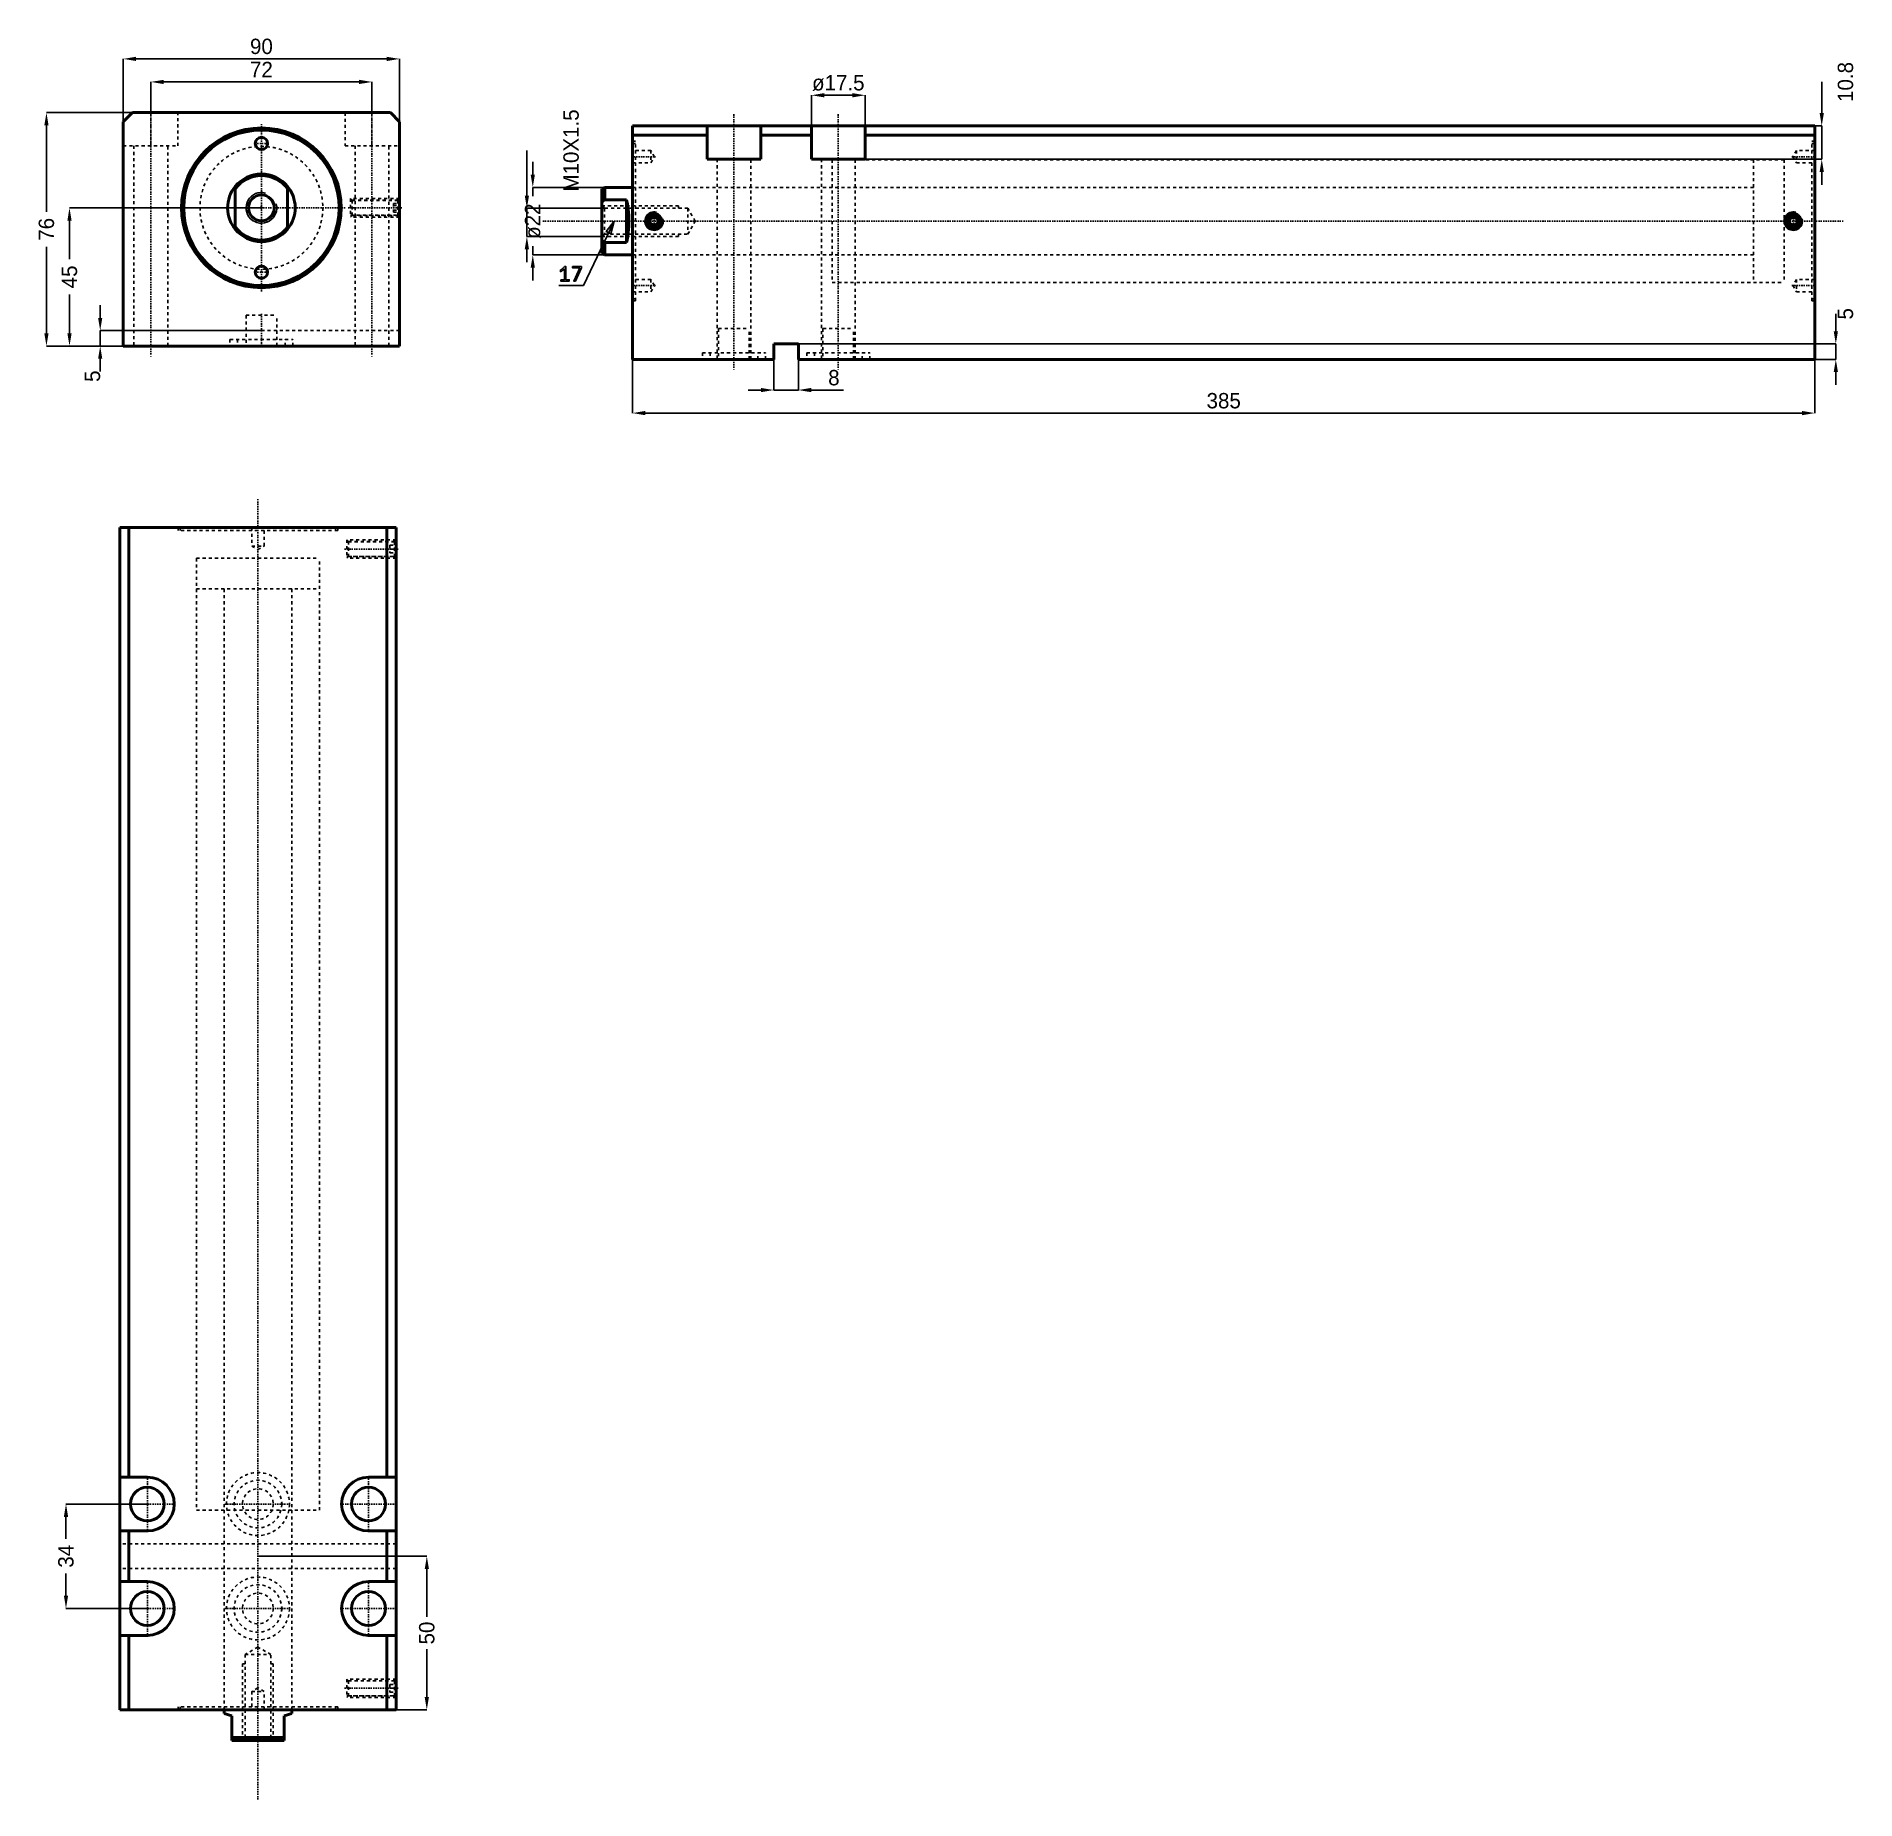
# Model space of a CAD drawing. Header units: millimetres. Extents: x -73 to 519, y -518 to 56.
import ezdxf

# ---------------------------------------------------------------- set-up
doc = ezdxf.new("R2010")
doc.units = ezdxf.units.MM
doc.linetypes.add('Center', pattern=[1.5, 0.45, -0.5, 0.05, -0.5])
doc.linetypes.add('Dashed', pattern=[2, 1, -1])
for name, color, linetype, lineweight in [('2d ConnectionPoints', 7, 'Continuous', 50), ('AM_0', 7, 'Continuous', 50), ('AM_5', 3, 'Continuous', 25), ('AM_7', 7, 'Center', 25), ('AM_9', 6, 'Dashed', 25)]:
    doc.layers.add(name, color=color, linetype=linetype, lineweight=lineweight)
doc.dimstyles.new('ISO-25', dxfattribs={"dimtxt": 2.5, "dimasz": 2.5, "dimexe": 1.25, "dimexo": 0.625, "dimtad": 1, "dimtxsty": 'Standard', "dimcen": 2.5, "dimadec": 0, "dimazin": 0, "dimtfac": 1, "dimtmove": 0, "dimatfit": 3, "dimfxl": 0, "dimarcsym": 0})

# ---------------------------------------------------------------- blocks, each defined once
blk = doc.blocks.new('1_JECX_MF_INLA_40_300_0_rod__0_in_JECX_MF_160_INLA_40_300_0__0')
at = {"layer": 'AM_0'}
for p, q in [((-8.5, -6.98), (-8.5, 6.98)), ((8.5, 6.98), (8.5, -6.98))]:
    blk.add_line(p, q, dxfattribs=at)
for points in [[(-8.5, 6.98), (-9.08, 6.21), (-9.58, 5.4), (-10.02, 4.54), (-10.38, 3.65), (-10.65, 2.74), (-10.85, 1.8), (-10.97, 0.84), (-11, -0.12), (-10.95, -1.07), (-10.81, -2.02), (-10.59, -2.96), (-10.3, -3.87), (-9.92, -4.75), (-9.47, -5.6), (-8.94, -6.4), (-8.5, -6.98)], [(8.5, -6.98), (9.08, -6.21), (9.58, -5.4), (10.02, -4.54), (10.38, -3.65), (10.65, -2.74), (10.85, -1.8), (10.97, -0.84), (11, 0.12), (10.95, 1.07), (10.81, 2.02), (10.59, 2.96), (10.3, 3.87), (9.92, 4.75), (9.47, 5.6), (8.94, 6.4), (8.5, 6.98)]]:
    blk.add_lwpolyline(points, dxfattribs=at)
blk.add_circle((0, 0), 4.19, dxfattribs=at)
for radius, start, end in [(11, 39.40057, 140.59943), (10.5, 35.95057, 144.04943), (10.5, 215.95057, 324.04943), (11, 219.40057, 320.59943)]:
    blk.add_arc((0, 0), radius, start, end, dxfattribs=at)
at = {"layer": 'AM_5'}
blk.add_arc((0, 0), 5, 75, 15, dxfattribs=at)
blk = doc.blocks.new('2_JECX_MF_EXLA_40_300_0_body__0_in_JECX_MF_160_INLA_40_300_0__0')
at = {"layer": 'AM_0'}
for p, q in [((-42, 31), (-45, 28)), ((42, 31), (-42, 31)), ((45, 28), (42, 31)), ((-45, 28), (-45, -45)), ((45, -45), (45, 28)), ((-45, -45), (45, -45))]:
    blk.add_line(p, q, dxfattribs=at)
for centre, radius in [((0, 0), 26), ((0, 0), 25.3), ((0, 21), 2), ((0, -21), 2)]:
    blk.add_circle(centre, radius, dxfattribs=at)
at = {"layer": 'AM_5', "linetype": 'Dashed'}
for p, q in [((45, 3), (29, 3)), ((45, -3), (29, -3))]:
    blk.add_line(p, q, dxfattribs=at)
at = {"layer": 'AM_7'}
for p, q in [((-36, 34.8), (-36, -48.8)), ((36, 34.8), (36, -48.8)), ((0, -27.3), (0, 27.3)), ((-2.1, 21), (2.1, 21)), ((-27.3, 0), (27.3, 0)), ((28.2, 0), (45.8, 0)), ((-2.1, -21), (2.1, -21)), ((0, -34.5), (0, -45.5))]:
    blk.add_line(p, q, dxfattribs=at)
at = {"layer": 'AM_9'}
for p, q in [((-36, 20.2), (-36, 31)), ((-27.25, 20.2), (-27.25, 31)), ((27.25, 31), (27.25, 20.2)), ((36, 20.2), (36, 31)), ((-45, 20.2), (-27.25, 20.2)), ((-41.5, 20.2), (-41.5, -45)), ((-30.5, -45), (-30.5, 20.2)), ((27.25, 20.2), (45, 20.2)), ((30.5, 20.2), (30.5, -45)), ((41.5, -45), (41.5, 20.2)), ((29.54, 2.46), (29, 3)), ((29, 3), (29, -3)), ((44.5, 2.4), (29, 2.4)), ((44.46, 2.46), (29.54, 2.46)), ((29.54, 2.46), (29.54, -2.46)), ((43, 1.44), (45, 1.44)), ((43, 1.44), (43, -1.44)), ((43, 0.72), (45, 0.72)), ((45, 3), (44.46, 2.46)), ((44.46, 2.46), (44.46, -2.46)), ((45, 1.9), (44.5, 2.4)), ((44.5, 2.4), (44.5, -2.4)), ((29, -2.4), (44.5, -2.4)), ((29, -3), (29.54, -2.46)), ((29.54, -2.46), (44.46, -2.46)), ((43, -0.72), (45, -0.72)), ((43, -1.44), (45, -1.44)), ((44.46, -2.46), (45, -3)), ((44.5, -2.4), (45, -1.9)), ((-5, -35), (5, -35)), ((-5, -35), (-5, -45)), ((5, -45), (5, -35)), ((45, -40), (-45, -40)), ((-10.25, -42.9), (10.25, -42.9)), ((-10.25, -42.9), (-10.25, -45)), ((-7.75, -42.9), (-7.75, -45)), ((7.75, -45), (7.75, -42.9)), ((10.25, -45), (10.25, -42.9))]:
    blk.add_line(p, q, dxfattribs=at)
blk.add_circle((0, 0), 20, dxfattribs=at)
blk = doc.blocks.new('*D3')
at = {"layer": 'AM_5', "color": 0, "lineweight": -2}
for p, q in [((-45, 28), (-45, 48.5)), ((-40.83, 48.5), (40.83, 48.5)), ((45, 28), (45, 48.5))]:
    blk.add_line(p, q, dxfattribs=at)
at = {"layer": 'AM_5', "color": 0}
for points in [[(-40.83, 49.19), (-40.83, 47.81), (-45, 48.5)], [(40.83, 47.81), (40.83, 49.19), (45, 48.5)]]:
    blk.add_solid(points, dxfattribs=at)
at = {"layer": 'Defpoints', "color": 0}
for p in [(45, 48.5), (-45, 28), (45, 28)]:
    blk.add_point(p, dxfattribs=at)
at = {"layer": 'AM_5', "color": 0, "insert": (0, 52.55), "char_height": 5, "attachment_point": 5}
blk.add_mtext('90', dxfattribs=at)
blk = doc.blocks.new('*D4')
at = {"layer": 'AM_5', "color": 0, "lineweight": -2}
for p, q in [((-36, 31), (-36, 41)), ((-31.83, 41), (31.83, 41)), ((36, 31), (36, 41))]:
    blk.add_line(p, q, dxfattribs=at)
at = {"layer": 'AM_5', "color": 0}
for points in [[(-31.83, 41.69), (-31.83, 40.31), (-36, 41)], [(31.83, 40.31), (31.83, 41.69), (36, 41)]]:
    blk.add_solid(points, dxfattribs=at)
at = {"layer": 'Defpoints', "color": 0}
for p in [(36, 41), (-36, 31), (36, 31)]:
    blk.add_point(p, dxfattribs=at)
at = {"layer": 'AM_5', "color": 0, "insert": (0, 45.05), "char_height": 5, "attachment_point": 5}
blk.add_mtext('72', dxfattribs=at)
blk = doc.blocks.new('*D5')
at = {"layer": 'AM_5', "color": 0, "lineweight": -2}
for p, q in [((-42, 31), (-70, 31)), ((-70, 26.83), (-70, -1.31)), ((-70, -40.83), (-70, -12.69)), ((-45, -45), (-70, -45))]:
    blk.add_line(p, q, dxfattribs=at)
at = {"layer": 'AM_5', "color": 0}
for points in [[(-69.31, 26.83), (-70.69, 26.83), (-70, 31)], [(-70.69, -40.83), (-69.31, -40.83), (-70, -45)]]:
    blk.add_solid(points, dxfattribs=at)
at = {"layer": 'Defpoints', "color": 0}
for p in [(-42, 31), (-70, -45), (-45, -45)]:
    blk.add_point(p, dxfattribs=at)
at = {"layer": 'AM_5', "color": 0, "insert": (-70, -7), "char_height": 5, "attachment_point": 5, "rotation": 90}
blk.add_mtext('76', dxfattribs=at)
blk = doc.blocks.new('*D6')
at = {"layer": 'AM_5', "color": 0, "lineweight": -2}
for p, q in [((0, 0), (-62.5, 0)), ((-62.5, -4.17), (-62.5, -16.75)), ((-62.5, -40.83), (-62.5, -28.25)), ((-45, -45), (-62.5, -45))]:
    blk.add_line(p, q, dxfattribs=at)
at = {"layer": 'AM_5', "color": 0}
for points in [[(-61.81, -4.17), (-63.19, -4.17), (-62.5, 0)], [(-63.19, -40.83), (-61.81, -40.83), (-62.5, -45)]]:
    blk.add_solid(points, dxfattribs=at)
at = {"layer": 'Defpoints', "color": 0}
for p in [(0, 0), (-62.5, -45), (-45, -45)]:
    blk.add_point(p, dxfattribs=at)
at = {"layer": 'AM_5', "color": 0, "insert": (-62.5, -22.5), "char_height": 5, "attachment_point": 5, "rotation": 90}
blk.add_mtext('45', dxfattribs=at)
blk = doc.blocks.new('*D7')
at = {"layer": 'AM_5', "color": 0, "lineweight": -2}
for p, q in [((-52.5, -35.83), (-52.5, -31.67)), ((0, -40), (-52.5, -40)), ((-52.5, -40), (-52.5, -45)), ((-45, -45), (-52.5, -45)), ((-52.5, -49.17), (-52.5, -53.33))]:
    blk.add_line(p, q, dxfattribs=at)
at = {"layer": 'AM_5', "color": 0}
for points in [[(-53.19, -35.83), (-51.81, -35.83), (-52.5, -40)], [(-51.81, -49.17), (-53.19, -49.17), (-52.5, -45)]]:
    blk.add_solid(points, dxfattribs=at)
at = {"layer": 'Defpoints', "color": 0}
for p in [(0, -40), (-52.5, -45), (-45, -45)]:
    blk.add_point(p, dxfattribs=at)
at = {"layer": 'AM_5', "color": 0, "insert": (-55, -54.83), "char_height": 5, "attachment_point": 5, "rotation": 90}
blk.add_mtext('5', dxfattribs=at)
blk = doc.blocks.new('1_JECX_MF_INLA_40_300_0_rod__0_in_JECX_MF_160_INLA_40_300_0__4')
at = {"layer": 'AM_0'}
for p, q in [((-11, 0), (-11, -1.19)), ((11, -1.19), (11, 0)), ((-8.5, -2), (-11, -1.19)), ((-8.5, -10), (-8.5, -2)), ((11, -1.19), (8.5, -2)), ((8.5, -2), (8.5, -10)), ((-8.5, -9), (8.5, -9)), ((-8.5, -10), (8.5, -10))]:
    blk.add_line(p, q, dxfattribs=at)
at = {"layer": 'AM_5', "linetype": 'Dashed'}
for p, q in [((-5, -10), (-5, 15)), ((-4.19, 15), (-5, 15)), ((4.19, 15), (5, 15)), ((5, -10), (5, 15))]:
    blk.add_line(p, q, dxfattribs=at)
at = {"layer": 'AM_7'}
blk.add_line((0, -29.25), (0, 394.25), dxfattribs=at)
at = {"layer": 'AM_9'}
for p, q in [((-20, 375), (20, 375)), ((-20, 375), (-20, 365)), ((20, 365), (20, 375)), ((-20, 365), (20, 365)), ((-11, 365), (-11, 0)), ((11, 0), (11, 365)), ((0, 20.42), (-4.19, 18)), ((-4.19, 18), (4.19, 18)), ((-4.19, 18), (-4.19, -9.19)), ((4.19, 18), (0, 20.42)), ((4.19, -9.19), (4.19, 18)), ((-4.19, -9.19), (-5, -10)), ((-4.19, -9.19), (4.19, -9.19)), ((5, -10), (4.19, -9.19))]:
    blk.add_line(p, q, dxfattribs=at)
blk = doc.blocks.new('2_JECX_MF_EXLA_40_300_0_body__0_in_JECX_MF_160_INLA_40_300_0__4')
at = {"layer": 'AM_0'}
for p, q in [((45, 385), (-45, 385)), ((-45, 385), (-45, 0)), ((-42, 385), (-42, 75.75)), ((42, 385), (42, 75.75)), ((45, 385), (45, 0)), ((-36, 75.75), (-45, 75.75)), ((45, 75.75), (36, 75.75)), ((-45, 58.25), (-36, 58.25)), ((-42, 58.25), (-42, 41.75)), ((36, 58.25), (45, 58.25)), ((42, 58.25), (42, 41.75)), ((-36, 41.75), (-45, 41.75)), ((45, 41.75), (36, 41.75)), ((-45, 24.25), (-36, 24.25)), ((-42, 24.25), (-42, 0)), ((36, 24.25), (45, 24.25)), ((42, 24.25), (42, 0)), ((45, 0), (-45, 0))]:
    blk.add_line(p, q, dxfattribs=at)
for centre in [(-36, 67), (36, 67), (-36, 33), (36, 33)]:
    blk.add_circle(centre, 5.5, dxfattribs=at)
for centre, start, end in [((-36, 67), 270, 90), ((36, 67), 90, 270), ((-36, 33), 270, 90), ((36, 33), 90, 270)]:
    blk.add_arc(centre, 8.75, start, end, dxfattribs=at)
at = {"layer": 'AM_5', "linetype": 'Dashed'}
for p, q in [((45, 381), (29, 381)), ((45, 375), (29, 375)), ((45, 10), (29, 10)), ((45, 4), (29, 4))]:
    blk.add_line(p, q, dxfattribs=at)
at = {"layer": 'AM_7'}
for p, q in [((28.2, 378), (45.8, 378)), ((-36, 57.8125), (-36, 76.1875)), ((36, 57.8125), (36, 76.1875)), ((-45.1875, 67), (-26.8125, 67)), ((-10.7625, 67), (10.7625, 67)), ((26.8125, 67), (45.1875, 67)), ((-36, 23.8125), (-36, 42.1875)), ((36, 23.8125), (36, 42.1875)), ((-45.1875, 33), (-26.8125, 33)), ((-10.7625, 33), (10.7625, 33)), ((26.8125, 33), (45.1875, 33)), ((28.2, 7), (45.8, 7))]:
    blk.add_line(p, q, dxfattribs=at)
at = {"layer": 'AM_9'}
for p, q in [((-26, 385), (-26, 384)), ((26, 384), (-26, 384)), ((-25.3, 385), (-25.3, 384)), ((-2, 385), (-2, 379)), ((2, 379), (2, 385)), ((25.3, 384), (25.3, 385)), ((26, 384), (26, 385)), ((29, 381), (29, 375)), ((29.5415, 380.4585), (29, 381)), ((44.5, 380.4), (29, 380.4)), ((44.4585, 380.4585), (29.5415, 380.4585)), ((29.5415, 380.4585), (29.5415, 375.5415)), ((43, 379.25), (45, 379.25)), ((43, 379.25), (43, 376.75)), ((45, 381), (44.4585, 380.4585)), ((44.4585, 380.4585), (44.4585, 375.5415)), ((44.5, 380.4), (44.5, 375.6)), ((45, 379.9), (44.5, 380.4)), ((-20, 375), (20, 375)), ((-20, 375), (-20, 65)), ((-2, 379), (0, 377.8453)), ((-2, 379), (2, 379)), ((0, 377.8453), (2, 379)), ((20, 65), (20, 375)), ((29, 375.6), (44.5, 375.6)), ((29, 375), (29.5415, 375.5415)), ((29.5415, 375.5415), (44.4585, 375.5415)), ((43, 378), (45, 378)), ((43, 376.75), (45, 376.75)), ((44.4585, 375.5415), (45, 375)), ((44.5, 375.6), (45, 376.1)), ((-20, 65), (20, 65)), ((-11, 65), (-11, 0)), ((11, 0), (11, 65)), ((45, 54), (-45, 54)), ((45, 46), (-45, 46)), ((0, 7.1547), (-2, 6)), ((-2, 6), (2, 6)), ((-2, 6), (-2, 0)), ((2, 6), (0, 7.1547)), ((2, 0), (2, 6)), ((29, 10), (29, 4)), ((29.5415, 9.4585), (29, 10)), ((44.5, 9.4), (29, 9.4)), ((44.4585, 9.4585), (29.5415, 9.4585)), ((29.5415, 9.4585), (29.5415, 4.5415)), ((43, 8.25), (45, 8.25)), ((43, 8.25), (43, 5.75)), ((43, 7), (45, 7)), ((45, 10), (44.4585, 9.4585)), ((44.4585, 9.4585), (44.4585, 4.5415)), ((45, 8.9), (44.5, 9.4)), ((44.5, 9.4), (44.5, 4.6)), ((26, 1), (-26, 1)), ((-26, 1), (-26, 0)), ((-25.3, 1), (-25.3, 0)), ((25.3, 0), (25.3, 1)), ((26, 0), (26, 1)), ((29, 4.6), (44.5, 4.6)), ((29, 4), (29.5415, 4.5415)), ((29.5415, 4.5415), (44.4585, 4.5415)), ((43, 5.75), (45, 5.75)), ((44.4585, 4.5415), (45, 4)), ((44.5, 4.6), (45, 5.1))]:
    blk.add_line(p, q, dxfattribs=at)
for centre, radius in [((0, 67), 10.25), ((0, 67), 7.75), ((0, 67), 5), ((0, 33), 10.25), ((0, 33), 7.75), ((0, 33), 5)]:
    blk.add_circle(centre, radius, dxfattribs=at)
blk = doc.blocks.new('*D13')
at = {"layer": 'AM_5', "color": 0, "lineweight": -2}
for p, q in [((-1.14, -439.13), (53.86, -439.13)), ((53.86, -443.29), (53.86, -458.88)), ((53.86, -484.96), (53.86, -469.38)), ((43.86, -489.13), (53.86, -489.13))]:
    blk.add_line(p, q, dxfattribs=at)
at = {"layer": 'AM_5', "color": 0}
for points in [[(53.17, -443.29), (54.56, -443.29), (53.86, -439.13)], [(53.17, -484.96), (54.56, -484.96), (53.86, -489.13)]]:
    blk.add_solid(points, dxfattribs=at)
at = {"layer": 'Defpoints', "color": 0}
for p in [(-1.14, -439.13), (53.86, -439.13), (43.86, -489.13)]:
    blk.add_point(p, dxfattribs=at)
at = {"layer": 'AM_5', "color": 0, "insert": (53.86, -464.13), "char_height": 5, "attachment_point": 5, "rotation": 90}
blk.add_mtext('50', dxfattribs=at)
blk = doc.blocks.new('*D14')
at = {"layer": 'AM_5', "color": 0, "lineweight": -2}
for p, q in [((-37.14, -422.13), (-63.64, -422.13)), ((-63.64, -426.29), (-63.64, -433.46)), ((-63.64, -451.96), (-63.64, -444.79)), ((-37.14, -456.13), (-63.64, -456.13))]:
    blk.add_line(p, q, dxfattribs=at)
at = {"layer": 'AM_5', "color": 0}
for points in [[(-64.33, -426.29), (-62.94, -426.29), (-63.64, -422.13)], [(-64.33, -451.96), (-62.94, -451.96), (-63.64, -456.13)]]:
    blk.add_solid(points, dxfattribs=at)
at = {"layer": 'Defpoints', "color": 0}
for p in [(-63.64, -422.13), (-37.14, -422.13), (-37.14, -456.13)]:
    blk.add_point(p, dxfattribs=at)
at = {"layer": 'AM_5', "color": 0, "insert": (-63.64, -439.13), "char_height": 5, "attachment_point": 5, "rotation": 90}
blk.add_mtext('34', dxfattribs=at)
blk = doc.blocks.new('1_JECX_MF_INLA_40_300_0_rod__0_in_JECX_MF_160_INLA_40_300_0__2')
at = {"layer": 'AM_0'}
for p, q in [((-9, 11), (-10, 10.5)), ((-10, 10.5), (-10, -10.5)), ((-9, 6.98), (-10, 6.16)), ((0, 11), (-9, 11)), ((-9, 11), (-9, 6.98)), ((-2, 6.98), (-9, 6.98)), ((-2, 6.98), (-2, -6.98)), ((-10, -6.16), (-9, -6.98)), ((-10, -10.5), (-9, -11)), ((-9, -6.98), (-2, -6.98)), ((-9, -6.98), (-9, -11)), ((-9, -11), (0, -11))]:
    blk.add_line(p, q, dxfattribs=at)
blk.add_lwpolyline([(-2, -6.98), (-1.81, -6.21), (-1.65, -5.4), (-1.51, -4.54), (-1.39, -3.65), (-1.3, -2.74), (-1.24, -1.8), (-1.2, -0.84), (-1.19, 0.12), (-1.2, 1.07), (-1.25, 2.02), (-1.32, 2.96), (-1.42, 3.87), (-1.54, 4.75), (-1.69, 5.6), (-1.86, 6.4), (-2, 6.98)], dxfattribs=at)
at = {"layer": 'AM_5', "linetype": 'Dashed'}
for p, q in [((-10, 5), (15, 5)), ((15, 4.19), (15, 5)), ((-10, -5), (15, -5)), ((15, -4.19), (15, -5))]:
    blk.add_line(p, q, dxfattribs=at)
at = {"layer": 'AM_7'}
blk.add_line((-29.25, 0), (394.25, 0), dxfattribs=at)
at = {"layer": 'AM_9'}
for p, q in [((375, 20), (365, 20)), ((365, 20), (365, -20)), ((375, 20), (375, -20)), ((365, 11), (0, 11)), ((-9.19, 4.19), (-10, 5)), ((18, 4.19), (-9.19, 4.19)), ((-9.19, 4.19), (-9.19, -4.19)), ((20.42, 0), (18, 4.19)), ((18, 4.19), (18, -4.19)), ((18, -4.19), (20.42, 0)), ((-10, -5), (-9.19, -4.19)), ((-9.19, -4.19), (18, -4.19)), ((0, -11), (365, -11)), ((365, -20), (375, -20))]:
    blk.add_line(p, q, dxfattribs=at)
blk = doc.blocks.new('2_JECX_MF_EXLA_40_300_0_body__0_in_JECX_MF_160_INLA_40_300_0__2')
at = {"layer": 'AM_0'}
for p, q in [((0, -45), (0, 31)), ((385, 31), (0, 31)), ((24.25, 20.2), (24.25, 31)), ((41.75, 20.2), (41.75, 31)), ((58.25, 20.2), (58.25, 31)), ((75.75, 20.2), (75.75, 31)), ((385, -45), (385, 31)), ((24.25, 28), (0, 28)), ((58.25, 28), (41.75, 28)), ((385, 28), (75.75, 28)), ((24.25, 20.2), (41.75, 20.2)), ((58.25, 20.2), (75.75, 20.2)), ((7, 1.44), (5.75, 0.72)), ((5.75, 0.72), (5.75, -0.72)), ((8.25, 0.72), (7, 1.44)), ((8.25, -0.72), (8.25, 0.72)), ((378, 1.44), (376.75, 0.72)), ((376.75, 0.72), (376.75, -0.72)), ((379.25, 0.72), (378, 1.44)), ((379.25, -0.72), (379.25, 0.72)), ((5.75, -0.72), (7, -1.44)), ((7, -1.44), (8.25, -0.72)), ((376.75, -0.72), (378, -1.44)), ((378, -1.44), (379.25, -0.72)), ((54, -40), (46, -40)), ((46, -40), (46, -45)), ((54, -45), (54, -40)), ((46, -45), (0, -45)), ((385, -45), (54, -45))]:
    blk.add_line(p, q, dxfattribs=at)
for centre, radius in [((7, 0), 2.46), ((7, 0), 2.4), ((7, 0), 1.9), ((378, 0), 2.46), ((378, 0), 2.4), ((378, 0), 1.9)]:
    blk.add_circle(centre, radius, dxfattribs=at)
at = {"layer": 'AM_5'}
for centre in [(7, 0), (378, 0)]:
    blk.add_arc(centre, 3, 75, 15, dxfattribs=at)
at = {"layer": 'AM_7'}
for p, q in [((33, 34.8), (33, -48.8)), ((67, 34.8), (67, -48.8)), ((-0.36, 21), (7.51, 21)), ((377.49, 21), (385.36, 21)), ((7, -3.15), (7, 3.15)), ((378, -3.15), (378, 3.15)), ((-0.36, -21), (7.51, -21)), ((377.49, -21), (385.36, -21))]:
    blk.add_line(p, q, dxfattribs=at)
at = {"layer": 'AM_9'}
for p, q in [((1, 26), (0, 26)), ((1, 25.3), (0, 25.3)), ((1, -26), (1, 26)), ((384, -26), (384, 26)), ((385, 26), (384, 26)), ((385, 25.3), (384, 25.3)), ((6, 23), (0, 23)), ((0, 19), (6, 19)), ((7.15, 21), (6, 23)), ((6, 23), (6, 19)), ((6, 19), (7.15, 21)), ((27.5, 20.2), (27.5, -45)), ((38.5, -45), (38.5, 20.2)), ((61.5, 20.2), (61.5, -45)), ((375, 20), (65, 20)), ((65, 20), (65, -20)), ((72.5, -45), (72.5, 20.2)), ((375, 20), (375, -20)), ((379, 23), (377.85, 21)), ((377.85, 21), (379, 19)), ((385, 23), (379, 23)), ((379, 23), (379, 19)), ((379, 19), (385, 19)), ((65, 11), (0, 11)), ((0, -11), (65, -11)), ((6, -19), (0, -19)), ((0, -23), (6, -23)), ((7.15, -21), (6, -19)), ((6, -19), (6, -23)), ((6, -23), (7.15, -21)), ((65, -20), (375, -20)), ((379, -19), (377.85, -21)), ((377.85, -21), (379, -23)), ((385, -19), (379, -19)), ((379, -19), (379, -23)), ((379, -23), (385, -23)), ((0, -25.3), (1, -25.3)), ((0, -26), (1, -26)), ((384, -25.3), (385, -25.3)), ((384, -26), (385, -26)), ((28, -35), (38, -35)), ((28, -35), (28, -45)), ((38, -45), (38, -35)), ((62, -35), (72, -35)), ((62, -35), (62, -45)), ((72, -45), (72, -35)), ((22.75, -42.9), (43.25, -42.9)), ((22.75, -42.9), (22.75, -45)), ((25.25, -42.9), (25.25, -45)), ((40.75, -45), (40.75, -42.9)), ((43.25, -45), (43.25, -42.9)), ((56.75, -42.9), (77.25, -42.9)), ((56.75, -42.9), (56.75, -45)), ((59.25, -42.9), (59.25, -45)), ((74.75, -45), (74.75, -42.9)), ((77.25, -45), (77.25, -42.9))]:
    blk.add_line(p, q, dxfattribs=at)
blk = doc.blocks.new('*D25')
at = {"layer": 'AM_5', "color": 0, "lineweight": -2}
for p, q in [((179.11, 26.66), (179.11, 36.66)), ((183.28, 36.66), (192.44, 36.66)), ((196.61, 26.66), (196.61, 36.66))]:
    blk.add_line(p, q, dxfattribs=at)
at = {"layer": 'AM_5', "color": 0}
for points in [[(183.28, 37.35), (183.28, 35.97), (179.11, 36.66)], [(192.44, 37.35), (192.44, 35.97), (196.61, 36.66)]]:
    blk.add_solid(points, dxfattribs=at)
at = {"layer": 'Defpoints', "color": 0}
for p in [(196.61, 36.66), (179.11, 26.66), (196.61, 26.66)]:
    blk.add_point(p, dxfattribs=at)
at = {"layer": 'AM_5', "color": 0, "insert": (187.86, 40.66), "char_height": 5, "attachment_point": 5}
blk.add_mtext('ø17.5', dxfattribs=at)
blk = doc.blocks.new('*D26')
at = {"layer": 'AM_5', "color": 0, "lineweight": -2}
for p, q in [((508.11, 30.83), (508.11, 40.99)), ((196.61, 26.66), (508.11, 26.66)), ((508.11, 15.86), (508.11, 26.66)), ((196.61, 15.86), (508.11, 15.86)), ((508.11, 11.69), (508.11, 7.53))]:
    blk.add_line(p, q, dxfattribs=at)
at = {"layer": 'AM_5', "color": 0}
for points in [[(507.42, 30.83), (508.81, 30.83), (508.11, 26.66)], [(507.42, 11.69), (508.81, 11.69), (508.11, 15.86)]]:
    blk.add_solid(points, dxfattribs=at)
at = {"layer": 'Defpoints', "color": 0}
for p in [(196.61, 26.66), (508.11, 26.66), (196.61, 15.86)]:
    blk.add_point(p, dxfattribs=at)
at = {"layer": 'AM_5', "color": 0, "insert": (515.86, 40.99), "char_height": 5, "attachment_point": 5, "rotation": 90}
blk.add_mtext('10.8', dxfattribs=at)
blk = doc.blocks.new('*D27')
at = {"layer": 'AM_5', "color": 0, "lineweight": -2}
for p, q in [((120.86, -49.34), (120.86, -66.84)), ((505.86, -49.34), (505.86, -66.84)), ((125.03, -66.84), (501.69, -66.84))]:
    blk.add_line(p, q, dxfattribs=at)
at = {"layer": 'AM_5', "color": 0}
for points in [[(125.03, -66.15), (125.03, -67.53), (120.86, -66.84)], [(501.69, -66.15), (501.69, -67.53), (505.86, -66.84)]]:
    blk.add_solid(points, dxfattribs=at)
at = {"layer": 'Defpoints', "color": 0}
for p in [(120.86, -49.34), (505.86, -49.34), (505.86, -66.84)]:
    blk.add_point(p, dxfattribs=at)
at = {"layer": 'AM_5', "color": 0, "insert": (313.36, -62.84), "char_height": 5, "attachment_point": 5}
blk.add_mtext('385', dxfattribs=at)
blk = doc.blocks.new('*D28')
at = {"layer": 'AM_5', "color": 0, "lineweight": -2}
for p, q in [((88.36, 10.83), (88.36, 14.99)), ((111.86, 6.66), (88.36, 6.66)), ((88.36, 6.66), (88.36, 3.83)), ((88.36, -15.34), (88.36, -12.51)), ((111.86, -15.34), (88.36, -15.34)), ((88.36, -19.51), (88.36, -23.67))]:
    blk.add_line(p, q, dxfattribs=at)
at = {"layer": 'AM_5', "color": 0}
for points in [[(87.67, 10.83), (89.06, 10.83), (88.36, 6.66)], [(87.67, -19.51), (89.06, -19.51), (88.36, -15.34)]]:
    blk.add_solid(points, dxfattribs=at)
at = {"layer": 'Defpoints', "color": 0}
for p in [(88.36, 6.66), (111.86, 6.66), (111.86, -15.34)]:
    blk.add_point(p, dxfattribs=at)
at = {"layer": 'AM_5', "color": 0, "insert": (88.36, -4.34), "char_height": 5, "attachment_point": 5, "rotation": 90}
blk.add_mtext('ø22', dxfattribs=at)
blk = doc.blocks.new('*D29')
at = {"layer": 'AM_5', "color": 0, "lineweight": -2}
for p, q in [((166.86, -44.34), (166.86, -59.34)), ((174.86, -49.34), (174.86, -59.34)), ((162.69, -59.34), (158.53, -59.34)), ((166.86, -59.34), (174.86, -59.34)), ((179.03, -59.34), (189.58, -59.34))]:
    blk.add_line(p, q, dxfattribs=at)
at = {"layer": 'AM_5', "color": 0}
for points in [[(162.69, -58.65), (162.69, -60.03), (166.86, -59.34)], [(179.03, -58.65), (179.03, -60.03), (174.86, -59.34)]]:
    blk.add_solid(points, dxfattribs=at)
at = {"layer": 'Defpoints', "color": 0}
for p in [(166.86, -44.34), (174.86, -49.34), (174.86, -59.34)]:
    blk.add_point(p, dxfattribs=at)
at = {"layer": 'AM_5', "color": 0, "insert": (186.42, -55.34), "char_height": 5, "attachment_point": 5}
blk.add_mtext('8', dxfattribs=at)
blk = doc.blocks.new('*D30')
at = {"layer": 'AM_5', "color": 0, "lineweight": -2}
for p, q in [((512.69, -40.17), (512.69, -34.51)), ((166.86, -44.34), (512.69, -44.34)), ((512.69, -49.34), (512.69, -44.34)), ((174.86, -49.34), (512.69, -49.34)), ((512.69, -53.51), (512.69, -57.67))]:
    blk.add_line(p, q, dxfattribs=at)
at = {"layer": 'AM_5', "color": 0}
for points in [[(512, -40.17), (513.39, -40.17), (512.69, -44.34)], [(512, -53.51), (513.39, -53.51), (512.69, -49.34)]]:
    blk.add_solid(points, dxfattribs=at)
at = {"layer": 'Defpoints', "color": 0}
for p in [(166.86, -44.34), (174.86, -49.34), (512.69, -49.34)]:
    blk.add_point(p, dxfattribs=at)
at = {"layer": 'AM_5', "color": 0, "insert": (515.86, -34.51), "char_height": 5, "attachment_point": 5, "rotation": 90}
blk.add_mtext('5', dxfattribs=at)
blk = doc.blocks.new('*D31')
at = {"layer": 'AM_5', "color": 0, "lineweight": -2}
for p, q in [((86.44, 4.01), (86.44, 18.68)), ((111.67, -0.15), (86.44, -0.15)), ((86.44, -9.34), (86.44, -0.15)), ((110.86, -9.34), (86.44, -9.34)), ((86.44, -13.51), (86.44, -17.67))]:
    blk.add_line(p, q, dxfattribs=at)
at = {"layer": 'AM_5', "color": 0}
for points in [[(85.75, 4.01), (87.14, 4.01), (86.44, -0.15)], [(85.75, -13.51), (87.14, -13.51), (86.44, -9.34)]]:
    blk.add_solid(points, dxfattribs=at)
at = {"layer": 'Defpoints', "color": 0}
for p in [(111.67, -0.15), (86.44, -9.34), (110.86, -9.34)]:
    blk.add_point(p, dxfattribs=at)
at = {"layer": 'AM_5', "color": 0, "insert": (100.86, 18.68), "char_height": 5, "attachment_point": 5, "rotation": 90}
blk.add_mtext('M10X1.5', dxfattribs=at)

msp = doc.modelspace()

# ---------------------------------------------------------------- linework, layer by layer
at = {"layer": '2d ConnectionPoints'}
for p in [(0, 0), (120.861, -4.34), (-1.135, -489.127)]:
    msp.add_point(p, dxfattribs=at)
at = {"layer": 'AM_5'}
for p, q in [((104.861, -25.34), (114.861, -4.34)), ((96.861, -25.34), (104.861, -25.34))]:
    msp.add_line(p, q, dxfattribs=at)
for points in [[(114.861, -4.34), (113.822, -8.461), (112.317, -7.744), (114.861, -4.34)], [(97.468, -23.424), (98.664, -23.424), (98.664, -19.908), (98.664, -19.908), (98.6, -19.973), (98.491, -20.074), (98.491, -20.074), (98.368, -20.179), (98.278, -20.252), (98.278, -20.252), (98.184, -20.325), (98.042, -20.428), (98.042, -20.428), (97.899, -20.524), (97.803, -20.584), (97.803, -20.584), (97.71, -20.638), (97.58, -20.704), (97.58, -20.704), (97.462, -20.751), (97.39, -20.772), (97.39, -20.278), (97.39, -20.278), (97.479, -20.236), (97.619, -20.156), (97.619, -20.156), (97.767, -20.056), (97.87, -19.978), (97.87, -19.978), (97.973, -19.894), (98.124, -19.765), (98.124, -19.765), (98.269, -19.63), (98.362, -19.537), (98.362, -19.537), (98.451, -19.446), (98.569, -19.318), (98.569, -19.318), (98.671, -19.201), (98.729, -19.128), (99.145, -19.128), (99.145, -23.424), (100.231, -23.424), (100.231, -23.84), (97.468, -23.84), (97.468, -23.424)], [(103.662, -19.583), (101.355, -19.583), (101.355, -19.128), (104.202, -19.128), (104.202, -19.583), (102.265, -23.84), (101.732, -23.84), (103.662, -19.583)]]:
    msp.add_lwpolyline(points, dxfattribs=at)

# ---------------------------------------------------------------- block references
for name, p in [('2_JECX_MF_EXLA_40_300_0_body__0_in_JECX_MF_160_INLA_40_300_0__0', (0, 0)), ('2_JECX_MF_EXLA_40_300_0_body__0_in_JECX_MF_160_INLA_40_300_0__2', (120.861, -4.34)), ('1_JECX_MF_INLA_40_300_0_rod__0_in_JECX_MF_160_INLA_40_300_0__2', (120.861, -4.34)), ('1_JECX_MF_INLA_40_300_0_rod__0_in_JECX_MF_160_INLA_40_300_0__0', (0, 0)), ('1_JECX_MF_INLA_40_300_0_rod__0_in_JECX_MF_160_INLA_40_300_0__4', (-1.135, -489.127)), ('2_JECX_MF_EXLA_40_300_0_body__0_in_JECX_MF_160_INLA_40_300_0__4', (-1.135, -489.127))]:
    msp.add_blockref(name, p)

# ---------------------------------------------------------------- dimensions: what is measured, and where the dimension line sits
for base, p1, p2, text, picture, middle in [((45, 48.5), (-45, 28), (45, 28), '90', '*D3', (0, 48.5)), ((36, 41), (-36, 31), (36, 31), '72', '*D4', (0, 41)), ((196.611, 36.66), (179.111, 26.66), (196.611, 26.66), 'ø17.5', '*D25', (187.861, 36.66)), ((174.861, -59.34), (166.861, -44.34), (174.861, -49.34), '8', '*D29', (186.416, -59.34)), ((505.861, -66.84), (120.861, -49.34), (505.861, -49.34), '385', '*D27', (313.361, -66.84))]:
    dim = msp.add_linear_dim(base=base, p1=p1, p2=p2, text=text, dimstyle='ISO-25', override={"dimtxt": 5, "dimasz": 4.166667, "dimexe": 0, "dimexo": 0, "dimgap": 1.5}, dxfattribs=at)
    dim.commit()
    dim.dimension.update_dxf_attribs({"geometry": picture, "text_midpoint": middle, "dimtype": 160})
for base, p1, p2, text, picture, middle in [((508.111, 26.66), (196.611, 15.86), (196.611, 26.66), '10.8', '*D26', (515.861, 40.993)), ((-70, -45), (-42, 31), (-45, -45), '76', '*D5', (-70, -7)), ((86.444, -9.34), (111.673, -0.152), (110.861, -9.34), 'M10X1.5', '*D31', (100.861, 18.681)), ((88.361, 6.66), (111.861, -15.34), (111.861, 6.66), 'ø22', '*D28', (88.361, -4.34)), ((-62.5, -45), (0, 0), (-45, -45), '45', '*D6', (-62.5, -22.5)), ((-52.5, -45), (0, -40), (-45, -45), '5', '*D7', (-55, -54.833)), ((512.694, -49.34), (166.861, -44.34), (174.861, -49.34), '5', '*D30', (515.861, -34.507)), ((-63.635, -422.127), (-37.135, -456.127), (-37.135, -422.127), '34', '*D14', (-63.635, -439.127)), ((53.865, -439.127), (43.865, -489.127), (-1.135, -439.127), '50', '*D13', (53.865, -464.127))]:
    dim = msp.add_linear_dim(base=base, p1=p1, p2=p2, angle=90, text=text, dimstyle='ISO-25', override={"dimtxt": 5, "dimasz": 4.166667, "dimexe": 0, "dimexo": 0, "dimgap": 1.5}, dxfattribs=at)
    dim.commit()
    dim.dimension.update_dxf_attribs({"geometry": picture, "text_midpoint": middle, "dimtype": 160, "text_rotation": 90})

doc.saveas('drawing.dxf')
